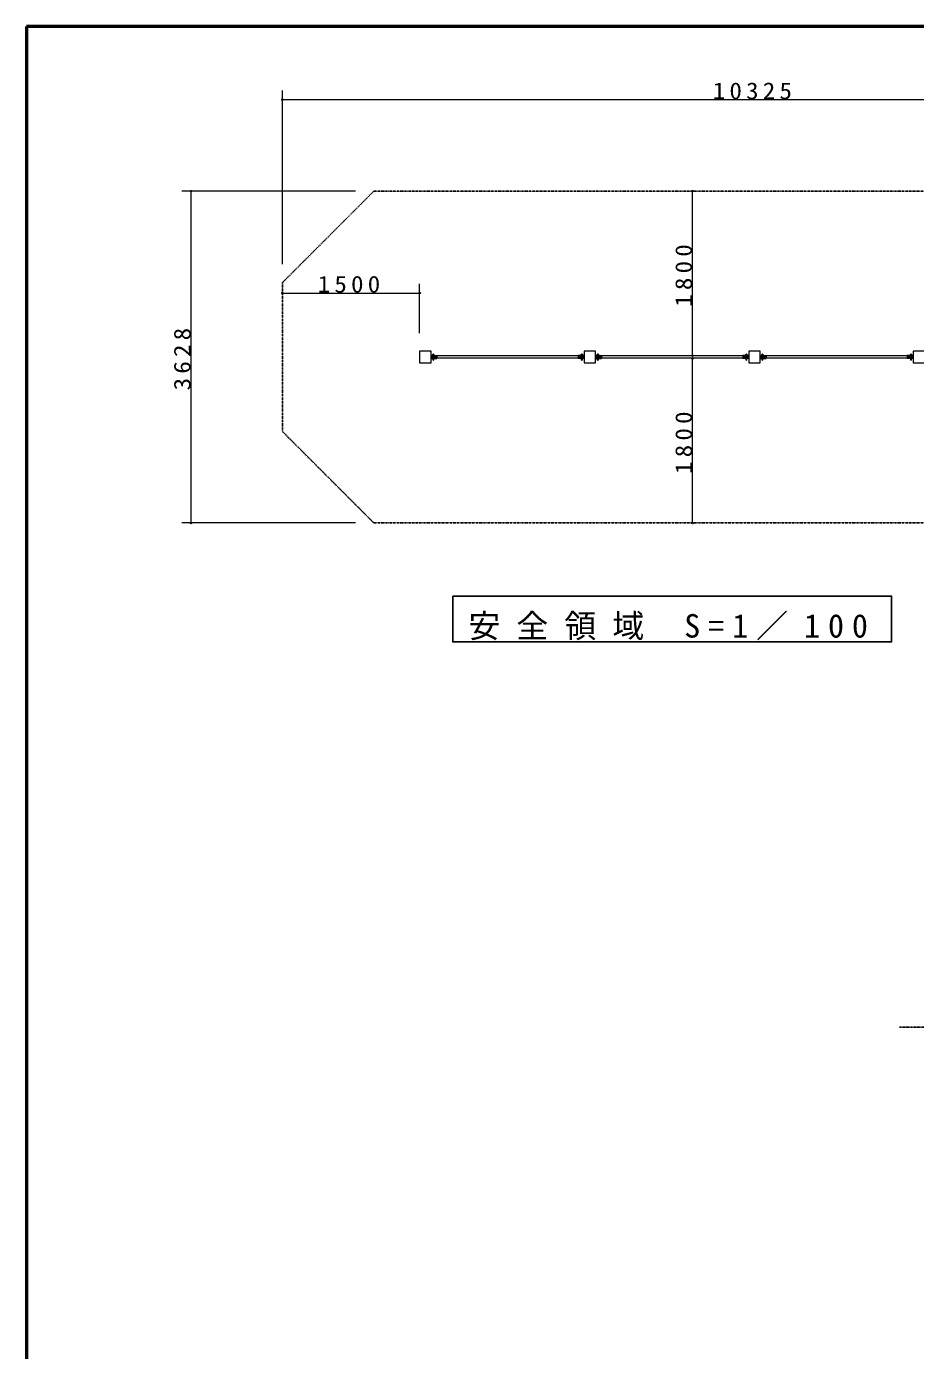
# Model space of a CAD drawing. Units: millimetres at full size, with parts at other scales. Extents: x -19540 to 0, y -2390 to 13350.
# Drawn here: x -19250 to -14388, y 6112 to 13350 of the extents above; entities that cross this region are included whole.
import ezdxf

# ---------------------------------------------------------------- set-up
doc = ezdxf.new("R2010")
doc.units = ezdxf.units.MM
for name, pattern in [('USER2', [6, 3, -1, 1, -1]), ('USER3', [8, 3, -1, 1, -1, 1, -1]), ('USER4', [8, 5, -3])]:
    doc.linetypes.add(name, pattern=pattern)
for name, color, linetype, lineweight in [('A3図枠', 7, 'Continuous', 25), ('線', 2, 'Continuous', 25), ('補助', 2, 'Continuous', 13)]:
    doc.layers.add(name, color=color, linetype=linetype, lineweight=lineweight)
doc.styles.add('ＭＳ ゴシック', font='')
doc.styles.get('ＭＳ ゴシック').set_extended_font_data('MS Gothic')

# ---------------------------------------------------------------- blocks, each defined once
blk = doc.blocks.new('dimension_origin')
at = {"color": 0, "linetype": 'Continuous', "lineweight": -2}
blk.add_circle((0, 0), 1.25, dxfattribs=at)

msp = doc.modelspace()

# ---------------------------------------------------------------- linework, layer by layer
at = {"layer": 'A3図枠', "lineweight": 50}
for p, q in [((-19250, 13350), (-19250, 0)), ((0, 13350), (-19250, 13350))]:
    msp.add_line(p, q, dxfattribs=at)
at = {"layer": '線', "linetype": 'USER3'}
for p, q in [((-17850, 11950), (-17350, 12450)), ((-13187.5, 12450), (-17350, 12450)), ((-17850, 11950), (-17850, 11136)), ((-17350, 10636), (-17850, 11136)), ((-13187.5, 10636), (-17350, 10636))]:
    msp.add_line(p, q, dxfattribs=at)
at = {"layer": '線', "color": 7, "lineweight": 13}
for p, q in [((-17035, 11551.5), (-17035, 11546)), ((-17035, 11551.5), (-17005, 11551.5)), ((-17035, 11540), (-17035, 11534.5)), ((-17035, 11534.5), (-17005, 11534.5)), ((-17005, 11551.5), (-17005, 11534.5)), ((-16232.5, 11550), (-17005, 11550)), ((-16232.5, 11536), (-17005, 11536)), ((-16232.5, 11551.5), (-16232.5, 11534.5)), ((-16202.5, 11551.5), (-16232.5, 11551.5)), ((-16202.5, 11534.5), (-16232.5, 11534.5)), ((-16202.5, 11551.5), (-16202.5, 11546)), ((-16202.5, 11540), (-16202.5, 11534.5)), ((-16135, 11551.5), (-16135, 11546)), ((-16135, 11551.5), (-16105, 11551.5)), ((-16135, 11540), (-16135, 11534.5)), ((-16135, 11534.5), (-16105, 11534.5)), ((-16105, 11551.5), (-16105, 11534.5)), ((-15332.5, 11550), (-16105, 11550)), ((-15332.5, 11536), (-16105, 11536)), ((-15332.5, 11551.5), (-15332.5, 11534.5)), ((-15302.5, 11551.5), (-15332.5, 11551.5)), ((-15302.5, 11534.5), (-15332.5, 11534.5)), ((-15302.5, 11551.5), (-15302.5, 11546)), ((-15302.5, 11540), (-15302.5, 11534.5)), ((-15235, 11551.5), (-15235, 11546)), ((-15235, 11551.5), (-15205, 11551.5)), ((-15235, 11540), (-15235, 11534.5)), ((-15235, 11534.5), (-15205, 11534.5)), ((-15205, 11551.5), (-15205, 11534.5)), ((-14432.5, 11550), (-15205, 11550)), ((-14432.5, 11536), (-15205, 11536)), ((-14432.5, 11551.5), (-14432.5, 11534.5)), ((-14402.5, 11551.5), (-14432.5, 11551.5)), ((-14402.5, 11534.5), (-14432.5, 11534.5)), ((-14402.5, 11551.5), (-14402.5, 11546)), ((-14402.5, 11540), (-14402.5, 11534.5))]:
    msp.add_line(p, q, dxfattribs=at)
at = {"layer": '線'}
for p, q in [((-17035, 11546), (-17010, 11546)), ((-17035, 11540), (-17010, 11540)), ((-17028, 11556.175), (-17028, 11551.5)), ((-17028, 11546), (-17028, 11545.25)), ((-17028, 11540.75), (-17028, 11540)), ((-17028, 11534.5), (-17028, 11533)), ((-17022, 11533), (-17028, 11533)), ((-17026.25, 11558.902), (-17026.25, 11551.5)), ((-17026.125, 11553.394), (-17026.125, 11558.956)), ((-17026, 11533), (-17026, 11526.625)), ((-17026, 11526.625), (-17024, 11526.625)), ((-17024, 11533), (-17024, 11526.625)), ((-17023.875, 11553.394), (-17023.875, 11558.956)), ((-17023.75, 11558.902), (-17023.75, 11551.5)), ((-17022, 11556.175), (-17022, 11551.5)), ((-17022, 11546), (-17022, 11545.25)), ((-17022, 11540.75), (-17022, 11540)), ((-17022, 11534.5), (-17022, 11533)), ((-17010, 11540), (-17010, 11546)), ((-16227.5, 11540), (-16227.5, 11546)), ((-16202.5, 11546), (-16227.5, 11546)), ((-16202.5, 11540), (-16227.5, 11540)), ((-16215.5, 11556.175), (-16215.5, 11551.5)), ((-16215.5, 11546), (-16215.5, 11545.25)), ((-16215.5, 11540.75), (-16215.5, 11540)), ((-16215.5, 11534.5), (-16215.5, 11533)), ((-16209.5, 11533), (-16215.5, 11533)), ((-16213.75, 11558.902), (-16213.75, 11551.5)), ((-16213.625, 11553.394), (-16213.625, 11558.956)), ((-16213.5, 11533), (-16213.5, 11526.625)), ((-16213.5, 11526.625), (-16211.5, 11526.625)), ((-16211.5, 11533), (-16211.5, 11526.625)), ((-16211.375, 11553.394), (-16211.375, 11558.956)), ((-16211.25, 11558.902), (-16211.25, 11551.5)), ((-16209.5, 11556.175), (-16209.5, 11551.5)), ((-16209.5, 11546), (-16209.5, 11545.25)), ((-16209.5, 11540.75), (-16209.5, 11540)), ((-16209.5, 11534.5), (-16209.5, 11533)), ((-16135, 11546), (-16110, 11546)), ((-16135, 11540), (-16110, 11540)), ((-16128, 11556.175), (-16128, 11551.5)), ((-16128, 11546), (-16128, 11545.25)), ((-16128, 11540.75), (-16128, 11540)), ((-16128, 11534.5), (-16128, 11533)), ((-16122, 11533), (-16128, 11533)), ((-16126.25, 11558.902), (-16126.25, 11551.5)), ((-16126.125, 11553.394), (-16126.125, 11558.956)), ((-16126, 11533), (-16126, 11526.625)), ((-16126, 11526.625), (-16124, 11526.625)), ((-16124, 11533), (-16124, 11526.625)), ((-16123.875, 11553.394), (-16123.875, 11558.956)), ((-16123.75, 11558.902), (-16123.75, 11551.5)), ((-16122, 11556.175), (-16122, 11551.5)), ((-16122, 11546), (-16122, 11545.25)), ((-16122, 11540.75), (-16122, 11540)), ((-16122, 11534.5), (-16122, 11533)), ((-16110, 11540), (-16110, 11546)), ((-15327.5, 11540), (-15327.5, 11546)), ((-15302.5, 11546), (-15327.5, 11546)), ((-15302.5, 11540), (-15327.5, 11540)), ((-15315.5, 11556.175), (-15315.5, 11551.5)), ((-15315.5, 11546), (-15315.5, 11545.25)), ((-15315.5, 11540.75), (-15315.5, 11540)), ((-15315.5, 11534.5), (-15315.5, 11533)), ((-15309.5, 11533), (-15315.5, 11533)), ((-15313.75, 11558.902), (-15313.75, 11551.5)), ((-15313.625, 11553.394), (-15313.625, 11558.956)), ((-15313.5, 11533), (-15313.5, 11526.625)), ((-15313.5, 11526.625), (-15311.5, 11526.625)), ((-15311.5, 11533), (-15311.5, 11526.625)), ((-15311.375, 11553.394), (-15311.375, 11558.956)), ((-15311.25, 11558.902), (-15311.25, 11551.5)), ((-15309.5, 11556.175), (-15309.5, 11551.5)), ((-15309.5, 11546), (-15309.5, 11545.25)), ((-15309.5, 11540.75), (-15309.5, 11540)), ((-15309.5, 11534.5), (-15309.5, 11533)), ((-15235, 11546), (-15210, 11546)), ((-15235, 11540), (-15210, 11540)), ((-15228, 11556.175), (-15228, 11551.5)), ((-15228, 11546), (-15228, 11545.25)), ((-15228, 11540.75), (-15228, 11540)), ((-15228, 11534.5), (-15228, 11533)), ((-15222, 11533), (-15228, 11533)), ((-15226.25, 11558.902), (-15226.25, 11551.5)), ((-15226.125, 11553.394), (-15226.125, 11558.956)), ((-15226, 11533), (-15226, 11526.625)), ((-15226, 11526.625), (-15224, 11526.625)), ((-15224, 11533), (-15224, 11526.625)), ((-15223.875, 11553.394), (-15223.875, 11558.956)), ((-15223.75, 11558.902), (-15223.75, 11551.5)), ((-15222, 11556.175), (-15222, 11551.5)), ((-15222, 11546), (-15222, 11545.25)), ((-15222, 11540.75), (-15222, 11540)), ((-15222, 11534.5), (-15222, 11533)), ((-15210, 11540), (-15210, 11546)), ((-14427.5, 11540), (-14427.5, 11546)), ((-14402.5, 11546), (-14427.5, 11546)), ((-14402.5, 11540), (-14427.5, 11540)), ((-14415.5, 11556.175), (-14415.5, 11551.5)), ((-14415.5, 11546), (-14415.5, 11545.25)), ((-14415.5, 11540.75), (-14415.5, 11540)), ((-14415.5, 11534.5), (-14415.5, 11533)), ((-14409.5, 11533), (-14415.5, 11533)), ((-14413.75, 11558.902), (-14413.75, 11551.5)), ((-14413.625, 11553.394), (-14413.625, 11558.956)), ((-14413.5, 11533), (-14413.5, 11526.625)), ((-14413.5, 11526.625), (-14411.5, 11526.625)), ((-14411.5, 11533), (-14411.5, 11526.625)), ((-14411.375, 11553.394), (-14411.375, 11558.956)), ((-14411.25, 11558.902), (-14411.25, 11551.5)), ((-14409.5, 11556.175), (-14409.5, 11551.5)), ((-14409.5, 11546), (-14409.5, 11545.25)), ((-14409.5, 11540.75), (-14409.5, 11540)), ((-14409.5, 11534.5), (-14409.5, 11533))]:
    msp.add_line(p, q, dxfattribs=at)
at = {"layer": '線', "color": 4, "linetype": 'USER4'}
for p, q in [((-17028, 11551.5), (-17028, 11546)), ((-17028, 11545.25), (-17028, 11540.75)), ((-17028, 11540), (-17028, 11534.5)), ((-17022, 11551.5), (-17022, 11546)), ((-17022, 11545.25), (-17022, 11540.75)), ((-17022, 11540), (-17022, 11534.5)), ((-16215.5, 11551.5), (-16215.5, 11546)), ((-16215.5, 11545.25), (-16215.5, 11540.75)), ((-16215.5, 11540), (-16215.5, 11534.5)), ((-16209.5, 11551.5), (-16209.5, 11546)), ((-16209.5, 11545.25), (-16209.5, 11540.75)), ((-16209.5, 11540), (-16209.5, 11534.5)), ((-16128, 11551.5), (-16128, 11546)), ((-16128, 11545.25), (-16128, 11540.75)), ((-16128, 11540), (-16128, 11534.5)), ((-16122, 11551.5), (-16122, 11546)), ((-16122, 11545.25), (-16122, 11540.75)), ((-16122, 11540), (-16122, 11534.5)), ((-15315.5, 11551.5), (-15315.5, 11546)), ((-15315.5, 11545.25), (-15315.5, 11540.75)), ((-15315.5, 11540), (-15315.5, 11534.5)), ((-15309.5, 11551.5), (-15309.5, 11546)), ((-15309.5, 11545.25), (-15309.5, 11540.75)), ((-15309.5, 11540), (-15309.5, 11534.5)), ((-15228, 11551.5), (-15228, 11546)), ((-15228, 11545.25), (-15228, 11540.75)), ((-15228, 11540), (-15228, 11534.5)), ((-15222, 11551.5), (-15222, 11546)), ((-15222, 11545.25), (-15222, 11540.75)), ((-15222, 11540), (-15222, 11534.5)), ((-14415.5, 11551.5), (-14415.5, 11546)), ((-14415.5, 11545.25), (-14415.5, 11540.75)), ((-14415.5, 11540), (-14415.5, 11534.5)), ((-14409.5, 11551.5), (-14409.5, 11546)), ((-14409.5, 11545.25), (-14409.5, 11540.75)), ((-14409.5, 11540), (-14409.5, 11534.5))]:
    msp.add_line(p, q, dxfattribs=at)
at = {"layer": '線', "color": 20, "linetype": 'USER2'}
msp.add_line((-14475, 7880), (-8375, 7880), dxfattribs=at)
at = {"layer": '線', "color": 7, "lineweight": 13}
for points in [[(-17100, 11511.75), (-17037.5, 11511.75), (-17037.5, 11574.25), (-17100, 11574.25)], [(-16200, 11511.75), (-16137.5, 11511.75), (-16137.5, 11574.25), (-16200, 11574.25)], [(-15300, 11511.75), (-15237.5, 11511.75), (-15237.5, 11574.25), (-15300, 11574.25)], [(-14400, 11511.75), (-14337.5, 11511.75), (-14337.5, 11574.25), (-14400, 11574.25)]]:
    msp.add_lwpolyline(points, close=True, dxfattribs=at)
at = {"layer": '線'}
for points in [[(-17037.5, 11545.25), (-17037.5, 11540.75), (-17012.5, 11540.75), (-17012.5, 11545.25)], [(-16200, 11545.25), (-16200, 11540.75), (-16225, 11540.75), (-16225, 11545.25)], [(-16137.5, 11545.25), (-16137.5, 11540.75), (-16112.5, 11540.75), (-16112.5, 11545.25)], [(-15300, 11545.25), (-15300, 11540.75), (-15325, 11540.75), (-15325, 11545.25)], [(-15237.5, 11545.25), (-15237.5, 11540.75), (-15212.5, 11540.75), (-15212.5, 11545.25)], [(-14400, 11545.25), (-14400, 11540.75), (-14425, 11540.75), (-14425, 11545.25)]]:
    msp.add_lwpolyline(points, close=True, dxfattribs=at)
for centre, start, end in [((-17025, 11556.175), 114.62432, 180), ((-17025, 11556.175), 65.37568, 114.62432), ((-17025, 11556.175), 245.37568, 294.62432), ((-17025, 11556.175), 0, 65.37568), ((-16212.5, 11556.175), 114.62432, 180), ((-16212.5, 11556.175), 65.37568, 114.62432), ((-16212.5, 11556.175), 245.37568, 294.62432), ((-16212.5, 11556.175), 0, 65.37568), ((-16125, 11556.175), 114.62432, 180), ((-16125, 11556.175), 65.37568, 114.62432), ((-16125, 11556.175), 245.37568, 294.62432), ((-16125, 11556.175), 0, 65.37568), ((-15312.5, 11556.175), 114.62432, 180), ((-15312.5, 11556.175), 65.37568, 114.62432), ((-15312.5, 11556.175), 245.37568, 294.62432), ((-15312.5, 11556.175), 0, 65.37568), ((-15225, 11556.175), 114.62432, 180), ((-15225, 11556.175), 65.37568, 114.62432), ((-15225, 11556.175), 245.37568, 294.62432), ((-15225, 11556.175), 0, 65.37568), ((-14412.5, 11556.175), 114.62432, 180), ((-14412.5, 11556.175), 65.37568, 114.62432), ((-14412.5, 11556.175), 245.37568, 294.62432), ((-14412.5, 11556.175), 0, 65.37568)]:
    msp.add_arc(centre, 3, start, end, dxfattribs=at)
at = {"layer": '補助'}
for p, q in [((-17850, 12050), (-17850, 13000)), ((-17850, 12950), (-12687.5, 12950)), ((-17450, 12450), (-18400, 12450)), ((-18350, 10636), (-18350, 12450)), ((-15607.5, 11550), (-15607.5, 12450)), ((-17100, 11674.25), (-17100, 11943)), ((-17850, 11893), (-17100, 11893)), ((-15607.5, 10636), (-15607.5, 11536)), ((-17450, 10636), (-18400, 10636))]:
    msp.add_line(p, q, dxfattribs=at)
at = {"layer": '補助', "lineweight": 25}
msp.add_lwpolyline([(-16918.75, 10236), (-16918.75, 9986), (-14518.75, 9986), (-14518.75, 10236)], close=True, dxfattribs=at)

# ---------------------------------------------------------------- block references
at = {"layer": '補助', "xscale": 3.33, "yscale": 3.33}
for p in [(-17850, 12950), (-17850, 11893)]:
    msp.add_blockref('dimension_origin', p, dxfattribs=at)
for p, rotation in [((-18350, 12450), 270), ((-15607.5, 12450), 270), ((-17100, 11893), 180), ((-15607.5, 11550), 90), ((-15607.5, 11536), 270), ((-18350, 10636), 90), ((-15607.5, 10636), 90)]:
    msp.add_blockref('dimension_origin', p, dxfattribs=dict(at, rotation=rotation))

# ---------------------------------------------------------------- texts
at = {"layer": '補助', "attachment_point": 8, "style": 'ＭＳ ゴシック'}
for s, insert, char_height in [('\\T1.33;\\W1.1;10325', (-15268.75, 12951), 91.64), ('\\T1.33;\\W1.1;1500', (-17475, 11894), 91.64), ('\\T1.5;安全領域\\~S=1／100', (-15718.75, 9994.333), 128.3)]:
    msp.add_mtext(s, dxfattribs=dict(at, insert=insert, char_height=char_height))
at = {"layer": '補助', "char_height": 91.64, "attachment_point": 8, "rotation": 90, "style": 'ＭＳ ゴシック'}
for s, insert in [('\\T1.33;\\W1.1;1800', (-15608.5, 12000)), ('\\T1.33;\\W1.1;3628', (-18351, 11543)), ('\\T1.33;\\W1.1;1800', (-15608.5, 11086))]:
    msp.add_mtext(s, dxfattribs=dict(at, insert=insert))

doc.saveas('drawing.dxf')
